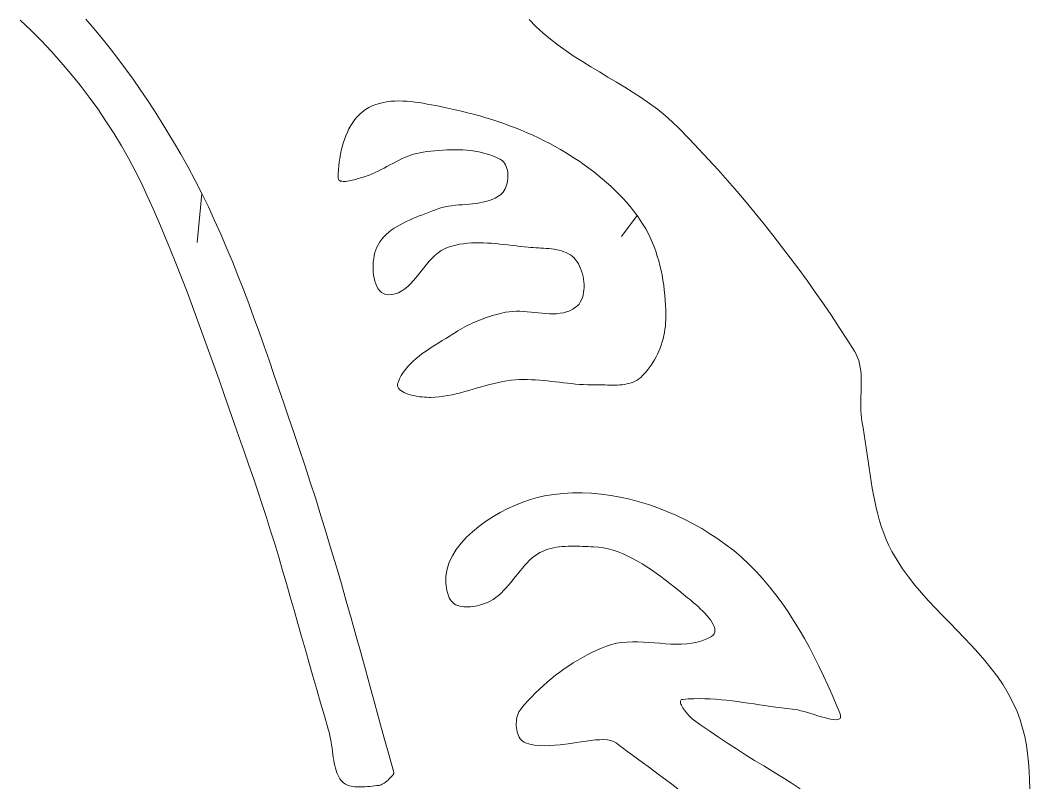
# Model space of a CAD drawing. Header units: inches. Extents: x -12 to 23, y -13.2 to 21.7.
# Drawn here: x 15.6 to 19.012, y 14.308 to 16.901 of the extents above; entities that cross this region are included whole.
import ezdxf

# ---------------------------------------------------------------- set-up
doc = ezdxf.new("R2010")
doc.units = ezdxf.units.IN
doc.header["$MEASUREMENT"] = 0
doc.layers.get('0').update_dxf_attribs({"lineweight": 0})

msp = doc.modelspace()

# ---------------------------------------------------------------- linework, layer by layer
at = {"color": 7, "linetype": 'Continuous', "lineweight": 0}
for p, q in [((15.6003, 16.9014), (15.6363, 16.8674)), ((15.8501, 16.8721), (15.822, 16.9044)), ((15.6363, 16.8674), (15.6714, 16.8323)), ((15.8775, 16.8392), (15.8501, 16.8721)), ((15.6714, 16.8323), (15.7057, 16.796)), ((15.9044, 16.8057), (15.8775, 16.8392)), ((15.7057, 16.796), (15.7391, 16.7588)), ((15.9307, 16.7717), (15.9044, 16.8057)), ((15.7391, 16.7588), (15.7715, 16.7206)), ((15.9564, 16.7373), (15.9307, 16.7717)), ((15.7715, 16.7206), (15.8028, 16.6817)), ((15.9816, 16.7023), (15.9564, 16.7373)), ((15.8028, 16.6817), (15.8331, 16.6419)), ((16.0062, 16.667), (15.9816, 16.7023)), ((16.0303, 16.6313), (16.0062, 16.667)), ((15.8331, 16.6419), (15.8622, 16.6016)), ((16.0539, 16.5952), (16.0303, 16.6313)), ((16.8017, 16.6167), (16.7897, 16.6119)), ((16.814, 16.6205), (16.8017, 16.6167)), ((16.8266, 16.6236), (16.814, 16.6205)), ((16.8395, 16.6259), (16.8266, 16.6236)), ((16.8527, 16.6275), (16.8395, 16.6259)), ((16.866, 16.6283), (16.8527, 16.6275)), ((16.8796, 16.6286), (16.866, 16.6283)), ((16.8932, 16.6284), (16.8796, 16.6286)), ((16.907, 16.6276), (16.8932, 16.6284)), ((16.9208, 16.6264), (16.907, 16.6276)), ((16.9346, 16.6248), (16.9208, 16.6264)), ((16.9485, 16.6229), (16.9346, 16.6248)), ((16.9623, 16.6207), (16.9485, 16.6229)), ((16.9759, 16.6183), (16.9623, 16.6207)), ((16.9895, 16.6158), (16.9759, 16.6183)), ((17.0029, 16.6132), (16.9895, 16.6158)), ((17.0161, 16.6105), (17.0029, 16.6132)), ((15.8622, 16.6016), (15.8901, 16.5607)), ((16.0769, 16.5588), (16.0539, 16.5952)), ((16.7479, 16.5841), (16.7393, 16.5754)), ((16.7571, 16.5921), (16.7479, 16.5841)), ((16.767, 16.5994), (16.7571, 16.5921)), ((16.7782, 16.6061), (16.767, 16.5994)), ((16.7897, 16.6119), (16.7782, 16.6061)), ((17.0291, 16.6078), (17.0161, 16.6105)), ((17.0498, 16.6035), (17.0291, 16.6078)), ((17.0705, 16.5988), (17.0498, 16.6035)), ((17.0911, 16.594), (17.0705, 16.5988)), ((17.1117, 16.5889), (17.0911, 16.594)), ((17.1323, 16.5835), (17.1117, 16.5889)), ((17.1528, 16.5778), (17.1323, 16.5835)), ((15.8901, 16.5607), (15.9168, 16.5193)), ((16.0994, 16.5222), (16.0769, 16.5588)), ((16.7174, 16.5455), (16.7112, 16.5345)), ((16.7241, 16.556), (16.7174, 16.5455)), ((16.7314, 16.566), (16.7241, 16.556)), ((16.7393, 16.5754), (16.7314, 16.566)), ((17.1732, 16.5718), (17.1528, 16.5778)), ((17.1936, 16.5656), (17.1732, 16.5718)), ((17.2138, 16.559), (17.1936, 16.5656)), ((17.2339, 16.5521), (17.2138, 16.559)), ((17.2539, 16.5449), (17.2339, 16.5521)), ((17.2738, 16.5374), (17.2539, 16.5449)), ((15.9168, 16.5193), (15.9421, 16.4775)), ((16.1215, 16.4854), (16.0994, 16.5222)), ((16.7006, 16.5111), (16.6961, 16.4989)), ((16.7057, 16.523), (16.7006, 16.5111)), ((16.7112, 16.5345), (16.7057, 16.523)), ((17.2935, 16.5295), (17.2738, 16.5374)), ((17.3131, 16.5213), (17.2935, 16.5295)), ((17.3325, 16.5127), (17.3131, 16.5213)), ((17.3517, 16.5037), (17.3325, 16.5127)), ((15.9421, 16.4775), (15.9661, 16.4354)), ((16.143, 16.4484), (16.1215, 16.4854)), ((16.692, 16.4865), (16.6884, 16.4738)), ((16.6961, 16.4989), (16.692, 16.4865)), ((17.3707, 16.4944), (17.3517, 16.5037)), ((17.3895, 16.4847), (17.3707, 16.4944)), ((17.408, 16.4746), (17.3895, 16.4847)), ((16.1675, 16.4046), (16.143, 16.4484)), ((16.6826, 16.448), (16.6803, 16.435)), ((16.6853, 16.461), (16.6826, 16.448)), ((16.6884, 16.4738), (16.6853, 16.461)), ((16.909, 16.4415), (16.9192, 16.4453)), ((16.9192, 16.4453), (16.9295, 16.4487)), ((16.9295, 16.4487), (16.94, 16.4516)), ((16.94, 16.4516), (16.9507, 16.4539)), ((16.9507, 16.4539), (16.9615, 16.4557)), ((16.9615, 16.4557), (16.9746, 16.4573)), ((16.9746, 16.4573), (16.9879, 16.4588)), ((16.9879, 16.4588), (17.0013, 16.4601)), ((17.0013, 16.4601), (17.0148, 16.4613)), ((17.0148, 16.4613), (17.0283, 16.4623)), ((17.0283, 16.4623), (17.0419, 16.4631)), ((17.0419, 16.4631), (17.0555, 16.4635)), ((17.0555, 16.4635), (17.0691, 16.4637)), ((17.0691, 16.4637), (17.0827, 16.4635)), ((17.0827, 16.4635), (17.0963, 16.463)), ((17.0963, 16.463), (17.1097, 16.462)), ((17.1097, 16.462), (17.1231, 16.4607)), ((17.1231, 16.4607), (17.1363, 16.4588)), ((17.1363, 16.4588), (17.1494, 16.4565)), ((17.1494, 16.4565), (17.1623, 16.4536)), ((17.1623, 16.4536), (17.1751, 16.4502)), ((17.1751, 16.4502), (17.1876, 16.4462)), ((17.1876, 16.4462), (17.1998, 16.4416)), ((17.4264, 16.4641), (17.408, 16.4746)), ((17.4426, 16.4544), (17.4264, 16.4641)), ((17.4587, 16.4444), (17.4426, 16.4544)), ((17.4748, 16.4342), (17.4587, 16.4444)), ((15.9661, 16.4354), (15.9886, 16.3931)), ((16.6768, 16.4091), (16.6756, 16.3962)), ((16.6783, 16.422), (16.6768, 16.4091)), ((16.6803, 16.435), (16.6783, 16.422)), ((16.8394, 16.4072), (16.8493, 16.4124)), ((16.8493, 16.4124), (16.8591, 16.4177)), ((16.8591, 16.4177), (16.869, 16.4228)), ((16.869, 16.4228), (16.8789, 16.4279)), ((16.8789, 16.4279), (16.8889, 16.4327)), ((16.8889, 16.4327), (16.8989, 16.4372)), ((16.8989, 16.4372), (16.909, 16.4415)), ((17.1998, 16.4416), (17.2118, 16.4363)), ((17.2118, 16.4363), (17.2235, 16.4303)), ((17.2235, 16.4303), (17.2284, 16.4271)), ((17.2284, 16.4271), (17.2328, 16.423)), ((17.2328, 16.423), (17.2365, 16.4183)), ((17.2365, 16.4183), (17.2398, 16.413)), ((17.2398, 16.413), (17.2425, 16.4072)), ((17.4907, 16.4236), (17.4748, 16.4342)), ((17.5064, 16.4127), (17.4907, 16.4236)), ((17.5219, 16.4015), (17.5064, 16.4127)), ((15.9886, 16.3931), (16.0096, 16.3508)), ((16.1912, 16.3603), (16.1675, 16.4046)), ((16.6747, 16.3836), (16.6741, 16.3711)), ((16.6756, 16.3962), (16.6747, 16.3836)), ((16.7586, 16.3711), (16.7691, 16.3745)), ((16.7691, 16.3745), (16.7794, 16.3783)), ((16.7794, 16.3783), (16.7896, 16.3825)), ((16.7896, 16.3825), (16.7997, 16.387)), ((16.7997, 16.387), (16.8097, 16.3918)), ((16.8097, 16.3918), (16.8197, 16.3968)), ((16.8197, 16.3968), (16.8296, 16.4019)), ((16.8296, 16.4019), (16.8394, 16.4072)), ((17.2425, 16.4072), (17.2447, 16.4009)), ((17.2447, 16.4009), (17.2463, 16.3943)), ((17.2463, 16.3943), (17.2475, 16.3874)), ((17.2475, 16.3874), (17.2481, 16.3803)), ((17.2481, 16.3803), (17.2482, 16.373)), ((17.5373, 16.39), (17.5219, 16.4015)), ((17.5524, 16.3781), (17.5373, 16.39)), ((17.5672, 16.366), (17.5524, 16.3781)), ((16.0096, 16.3508), (16.0296, 16.3083)), ((16.214, 16.3156), (16.1912, 16.3603)), ((16.6741, 16.3711), (16.6743, 16.3673)), ((16.6743, 16.3673), (16.6754, 16.3641)), ((16.6754, 16.3641), (16.6773, 16.3615)), ((16.6773, 16.3615), (16.6799, 16.3596)), ((16.6799, 16.3596), (16.683, 16.3581)), ((16.683, 16.3581), (16.6867, 16.3572)), ((16.6867, 16.3572), (16.691, 16.3567)), ((16.691, 16.3567), (16.6956, 16.3567)), ((16.6956, 16.3567), (16.7005, 16.357)), ((16.7005, 16.357), (16.7058, 16.3576)), ((16.7058, 16.3576), (16.7113, 16.3585)), ((16.7113, 16.3585), (16.7169, 16.3596)), ((16.7169, 16.3596), (16.7225, 16.3609)), ((16.7225, 16.3609), (16.7282, 16.3623)), ((16.7282, 16.3623), (16.7338, 16.3638)), ((16.7338, 16.3638), (16.7393, 16.3654)), ((16.7393, 16.3654), (16.7446, 16.3669)), ((16.7446, 16.3669), (16.7496, 16.3684)), ((16.7496, 16.3684), (16.7543, 16.3699)), ((16.7543, 16.3699), (16.7586, 16.3711)), ((17.2438, 16.3445), (17.2416, 16.3379)), ((17.2456, 16.3514), (17.2438, 16.3445)), ((17.247, 16.3585), (17.2456, 16.3514)), ((17.2478, 16.3658), (17.247, 16.3585)), ((17.2482, 16.373), (17.2478, 16.3658)), ((17.5817, 16.3535), (17.5672, 16.366)), ((17.5959, 16.3408), (17.5817, 16.3535)), ((17.6098, 16.3276), (17.5959, 16.3408)), ((16.0296, 16.3083), (16.0493, 16.2646)), ((16.236, 16.2704), (16.214, 16.3156)), ((17.2235, 16.312), (17.2143, 16.3056)), ((17.228, 16.3159), (17.2235, 16.312)), ((17.232, 16.3206), (17.228, 16.3159)), ((17.2357, 16.3259), (17.232, 16.3206)), ((17.2388, 16.3317), (17.2357, 16.3259)), ((17.2416, 16.3379), (17.2388, 16.3317)), ((17.6233, 16.3142), (17.6098, 16.3276)), ((17.6364, 16.3004), (17.6233, 16.3142)), ((17.0476, 16.273), (17.0363, 16.2709)), ((17.0591, 16.2747), (17.0476, 16.273)), ((17.0706, 16.2761), (17.0591, 16.2747)), ((17.0823, 16.2772), (17.0706, 16.2761)), ((17.094, 16.2782), (17.0823, 16.2772)), ((17.1057, 16.2791), (17.094, 16.2782)), ((17.1174, 16.2801), (17.1057, 16.2791)), ((17.129, 16.2812), (17.1174, 16.2801)), ((17.1404, 16.2825), (17.129, 16.2812)), ((17.1518, 16.2841), (17.1404, 16.2825)), ((17.1629, 16.2862), (17.1518, 16.2841)), ((17.1738, 16.2887), (17.1629, 16.2862)), ((17.1844, 16.2918), (17.1738, 16.2887)), ((17.1948, 16.2956), (17.1844, 16.2918)), ((17.2048, 16.3002), (17.1948, 16.2956)), ((17.2143, 16.3056), (17.2048, 16.3002)), ((17.6491, 16.2863), (17.6364, 16.3004)), ((17.6614, 16.2718), (17.6491, 16.2863)), ((16.0493, 16.2646), (16.0688, 16.2199)), ((16.2572, 16.2248), (16.236, 16.2704)), ((16.9489, 16.24), (16.9378, 16.2356)), ((16.9601, 16.2443), (16.9489, 16.24)), ((16.9712, 16.2485), (16.9601, 16.2443)), ((16.9822, 16.2528), (16.9712, 16.2485)), ((16.9931, 16.257), (16.9822, 16.2528)), ((17.0037, 16.2612), (16.9931, 16.257)), ((17.0143, 16.2651), (17.0037, 16.2612)), ((17.0252, 16.2683), (17.0143, 16.2651)), ((17.0363, 16.2709), (17.0252, 16.2683)), ((17.6731, 16.257), (17.6614, 16.2718)), ((17.6844, 16.2419), (17.6731, 16.257)), ((17.6951, 16.2264), (17.6844, 16.2419)), ((16.0688, 16.2199), (16.0882, 16.1741)), ((16.2778, 16.1788), (16.2572, 16.2248)), ((16.8735, 16.2049), (16.8637, 16.1988)), ((16.8836, 16.2107), (16.8735, 16.2049)), ((16.8941, 16.2162), (16.8836, 16.2107)), ((16.9047, 16.2213), (16.8941, 16.2162)), ((16.9156, 16.2263), (16.9047, 16.2213)), ((16.9266, 16.231), (16.9156, 16.2263)), ((16.9378, 16.2356), (16.9266, 16.231)), ((17.7053, 16.2105), (17.6951, 16.2264)), ((17.7137, 16.1963), (17.7053, 16.2105)), ((16.0882, 16.1741), (16.1074, 16.1275)), ((16.2978, 16.1325), (16.2778, 16.1788)), ((16.8291, 16.17), (16.8218, 16.1615)), ((16.837, 16.1779), (16.8291, 16.17)), ((16.8454, 16.1853), (16.837, 16.1779)), ((16.8543, 16.1923), (16.8454, 16.1853)), ((16.8637, 16.1988), (16.8543, 16.1923)), ((17.7216, 16.1818), (17.7137, 16.1963)), ((17.7289, 16.1669), (17.7216, 16.1818)), ((16.8093, 16.1429), (16.8053, 16.1349)), ((16.8152, 16.1525), (16.8093, 16.1429)), ((16.8218, 16.1615), (16.8152, 16.1525)), ((17.046, 16.1345), (17.0589, 16.1384)), ((17.0589, 16.1384), (17.0719, 16.1417)), ((17.0719, 16.1417), (17.085, 16.1444)), ((17.085, 16.1444), (17.0983, 16.1464)), ((17.0983, 16.1464), (17.1117, 16.1479)), ((17.1117, 16.1479), (17.1251, 16.1489)), ((17.1251, 16.1489), (17.1386, 16.1494)), ((17.1386, 16.1494), (17.1523, 16.1495)), ((17.1523, 16.1495), (17.1659, 16.1492)), ((17.1659, 16.1492), (17.1796, 16.1486)), ((17.1796, 16.1486), (17.1933, 16.1477)), ((17.1933, 16.1477), (17.2071, 16.1466)), ((17.2071, 16.1466), (17.2209, 16.1453)), ((17.2209, 16.1453), (17.2346, 16.1438)), ((17.2346, 16.1438), (17.2484, 16.1422)), ((17.2484, 16.1422), (17.2621, 16.1406)), ((17.2621, 16.1406), (17.2758, 16.139)), ((17.2758, 16.139), (17.2894, 16.1374)), ((17.2894, 16.1374), (17.303, 16.1358)), ((17.303, 16.1358), (17.3165, 16.1345)), ((17.7356, 16.1517), (17.7289, 16.1669)), ((17.7419, 16.1363), (17.7356, 16.1517)), ((17.7476, 16.1207), (17.7419, 16.1363)), ((16.1074, 16.1275), (16.1264, 16.0801)), ((16.3172, 16.0858), (16.2978, 16.1325)), ((16.7965, 16.1063), (16.7947, 16.0956)), ((16.799, 16.1164), (16.7965, 16.1063)), ((16.8019, 16.126), (16.799, 16.1164)), ((16.8053, 16.1349), (16.8019, 16.126)), ((16.992, 16.0972), (17.0018, 16.1068)), ((17.0018, 16.1068), (17.0121, 16.1155)), ((17.0121, 16.1155), (17.0228, 16.1231)), ((17.0228, 16.1231), (17.0341, 16.1295)), ((17.0341, 16.1295), (17.046, 16.1345)), ((17.3165, 16.1345), (17.3249, 16.1337)), ((17.3249, 16.1337), (17.3334, 16.1331)), ((17.3334, 16.1331), (17.3422, 16.1326)), ((17.3422, 16.1326), (17.3511, 16.1321)), ((17.3511, 16.1321), (17.36, 16.1317)), ((17.36, 16.1317), (17.369, 16.1311)), ((17.369, 16.1311), (17.378, 16.1305)), ((17.378, 16.1305), (17.3869, 16.1297)), ((17.3869, 16.1297), (17.3958, 16.1288)), ((17.3958, 16.1288), (17.4046, 16.1276)), ((17.4046, 16.1276), (17.4132, 16.1261)), ((17.4132, 16.1261), (17.4216, 16.1243)), ((17.4216, 16.1243), (17.4298, 16.1221)), ((17.4298, 16.1221), (17.4377, 16.1194)), ((17.4377, 16.1194), (17.4453, 16.1163)), ((17.4453, 16.1163), (17.4525, 16.1127)), ((17.4525, 16.1127), (17.4593, 16.1086)), ((17.4593, 16.1086), (17.4657, 16.1038)), ((17.4657, 16.1038), (17.4717, 16.0983)), ((17.7528, 16.1048), (17.7476, 16.1207)), ((17.7576, 16.0887), (17.7528, 16.1048)), ((16.1264, 16.0801), (16.1452, 16.032)), ((16.336, 16.0389), (16.3172, 16.0858)), ((16.7927, 16.0735), (16.7926, 16.0623)), ((16.7934, 16.0847), (16.7927, 16.0735)), ((16.7947, 16.0956), (16.7934, 16.0847)), ((16.9641, 16.0651), (16.9732, 16.0762)), ((16.9732, 16.0762), (16.9824, 16.087)), ((16.9824, 16.087), (16.992, 16.0972)), ((17.4717, 16.0983), (17.4771, 16.0922)), ((17.4771, 16.0922), (17.4819, 16.0856)), ((17.4819, 16.0856), (17.4863, 16.0784)), ((17.4863, 16.0784), (17.4904, 16.0706)), ((17.4904, 16.0706), (17.494, 16.0624)), ((17.7619, 16.0725), (17.7576, 16.0887)), ((17.7657, 16.0561), (17.7619, 16.0725)), ((16.3544, 15.9916), (16.336, 16.0389)), ((16.7926, 16.0623), (16.793, 16.0512)), ((16.793, 16.0512), (16.7942, 16.0403)), ((16.7942, 16.0403), (16.7959, 16.0298)), ((16.9373, 16.0316), (16.9463, 16.0426)), ((16.9463, 16.0426), (16.9552, 16.0538)), ((16.9552, 16.0538), (16.9641, 16.0651)), ((17.494, 16.0624), (17.4971, 16.0539)), ((17.4971, 16.0539), (17.4998, 16.0451)), ((17.4998, 16.0451), (17.5021, 16.036)), ((17.5021, 16.036), (17.5038, 16.0268)), ((17.7691, 16.0396), (17.7657, 16.0561)), ((17.7721, 16.0229), (17.7691, 16.0396)), ((16.1452, 16.032), (16.1639, 15.9834)), ((16.7959, 16.0298), (16.7983, 16.0198)), ((16.7983, 16.0198), (16.8014, 16.0104)), ((16.8014, 16.0104), (16.8052, 16.0018)), ((16.8052, 16.0018), (16.8097, 15.9941)), ((16.8997, 15.9937), (16.9095, 16.0019)), ((16.9095, 16.0019), (16.919, 16.0111)), ((16.919, 16.0111), (16.9282, 16.0211)), ((16.9282, 16.0211), (16.9373, 16.0316)), ((17.5038, 16.0268), (17.505, 16.0175)), ((17.505, 16.0175), (17.5056, 16.0082)), ((17.5056, 16.0082), (17.5057, 15.999)), ((17.7746, 16.0063), (17.7721, 16.0229)), ((17.7767, 15.9895), (17.7746, 16.0063)), ((16.1639, 15.9834), (16.1824, 15.9343)), ((16.3724, 15.9442), (16.3544, 15.9916)), ((16.8097, 15.9941), (16.8149, 15.9874)), ((16.8149, 15.9874), (16.8208, 15.9819)), ((16.8208, 15.9819), (16.8275, 15.9777)), ((16.8275, 15.9777), (16.8349, 15.975)), ((16.8349, 15.975), (16.8431, 15.9738)), ((16.8431, 15.9738), (16.8557, 15.9744)), ((16.8557, 15.9744), (16.8675, 15.9768)), ((16.8675, 15.9768), (16.8788, 15.981)), ((16.8788, 15.981), (16.8895, 15.9867)), ((16.8895, 15.9867), (16.8997, 15.9937)), ((17.5023, 15.9725), (17.4998, 15.9643)), ((17.504, 15.9811), (17.5023, 15.9725)), ((17.5052, 15.9899), (17.504, 15.9811)), ((17.5057, 15.999), (17.5052, 15.9899)), ((17.7784, 15.9728), (17.7767, 15.9895)), ((17.7797, 15.956), (17.7784, 15.9728)), ((16.1824, 15.9343), (16.2007, 15.8849)), ((16.39, 15.8965), (16.3724, 15.9442)), ((17.4771, 15.9316), (17.4674, 15.9251)), ((17.4831, 15.9368), (17.4771, 15.9316)), ((17.4884, 15.9427), (17.4831, 15.9368)), ((17.4929, 15.9494), (17.4884, 15.9427)), ((17.4967, 15.9566), (17.4929, 15.9494)), ((17.4998, 15.9643), (17.4967, 15.9566)), ((17.7807, 15.9392), (17.7797, 15.956)), ((17.7813, 15.9225), (17.7807, 15.9392)), ((17.1786, 15.898), (17.1699, 15.8951)), ((17.1873, 15.9009), (17.1786, 15.898)), ((17.1961, 15.9035), (17.1873, 15.9009)), ((17.2049, 15.9061), (17.1961, 15.9035)), ((17.2137, 15.9084), (17.2049, 15.9061)), ((17.2226, 15.9107), (17.2137, 15.9084)), ((17.2315, 15.9127), (17.2226, 15.9107)), ((17.2404, 15.9147), (17.2315, 15.9127)), ((17.2522, 15.9166), (17.2404, 15.9147)), ((17.2641, 15.9178), (17.2522, 15.9166)), ((17.2763, 15.9182), (17.2641, 15.9178)), ((17.2887, 15.9181), (17.2763, 15.9182)), ((17.3012, 15.9174), (17.2887, 15.9181)), ((17.3137, 15.9165), (17.3012, 15.9174)), ((17.3263, 15.9153), (17.3137, 15.9165)), ((17.339, 15.9139), (17.3263, 15.9153)), ((17.3515, 15.9126), (17.339, 15.9139)), ((17.3641, 15.9114), (17.3515, 15.9126)), ((17.3765, 15.9104), (17.3641, 15.9114)), ((17.3888, 15.9098), (17.3765, 15.9104)), ((17.4008, 15.9096), (17.3888, 15.9098)), ((17.4127, 15.91), (17.4008, 15.9096)), ((17.4243, 15.9112), (17.4127, 15.91)), ((17.4356, 15.9131), (17.4243, 15.9112)), ((17.4466, 15.916), (17.4356, 15.9131)), ((17.4572, 15.92), (17.4466, 15.916)), ((17.4674, 15.9251), (17.4572, 15.92)), ((17.7815, 15.9059), (17.7813, 15.9225)), ((17.7814, 15.8893), (17.7815, 15.9059)), ((16.2007, 15.8849), (16.2188, 15.8353)), ((16.4072, 15.8487), (16.39, 15.8965)), ((17.1028, 15.8656), (17.0947, 15.8612)), ((17.1109, 15.8698), (17.1028, 15.8656)), ((17.1191, 15.8739), (17.1109, 15.8698)), ((17.1274, 15.8778), (17.1191, 15.8739)), ((17.1357, 15.8816), (17.1274, 15.8778)), ((17.1442, 15.8852), (17.1357, 15.8816)), ((17.1527, 15.8886), (17.1442, 15.8852)), ((17.1612, 15.8919), (17.1527, 15.8886)), ((17.1699, 15.8951), (17.1612, 15.8919)), ((17.7789, 15.8573), (17.7802, 15.868)), ((17.7802, 15.868), (17.781, 15.8787)), ((17.781, 15.8787), (17.7814, 15.8893)), ((16.2188, 15.8353), (16.2368, 15.7857)), ((16.4242, 15.8007), (16.4072, 15.8487)), ((17.0493, 15.8331), (17.0379, 15.8261)), ((17.0604, 15.84), (17.0493, 15.8331)), ((17.0714, 15.847), (17.0604, 15.84)), ((17.079, 15.8519), (17.0714, 15.847)), ((17.0868, 15.8567), (17.079, 15.8519)), ((17.0947, 15.8612), (17.0868, 15.8567)), ((17.7724, 15.8252), (17.775, 15.8359)), ((17.775, 15.8359), (17.7771, 15.8466)), ((17.7771, 15.8466), (17.7789, 15.8573)), ((16.441, 15.7527), (16.4242, 15.8007)), ((16.992, 15.7978), (16.9807, 15.7904)), ((17.0034, 15.805), (16.992, 15.7978)), ((17.0149, 15.8121), (17.0034, 15.805)), ((17.0265, 15.8192), (17.0149, 15.8121)), ((17.0379, 15.8261), (17.0265, 15.8192)), ((17.7623, 15.7938), (17.7661, 15.8042)), ((17.7661, 15.8042), (17.7694, 15.8147)), ((17.7694, 15.8147), (17.7724, 15.8252)), ((16.2368, 15.7857), (16.2545, 15.736)), ((16.9482, 15.767), (16.938, 15.7586)), ((16.9587, 15.775), (16.9482, 15.767)), ((16.9696, 15.7828), (16.9587, 15.775)), ((16.9807, 15.7904), (16.9696, 15.7828)), ((17.7434, 15.7541), (17.7487, 15.7638)), ((17.7487, 15.7638), (17.7536, 15.7736)), ((17.7536, 15.7736), (17.7581, 15.7836)), ((17.7581, 15.7836), (17.7623, 15.7938)), ((16.2545, 15.736), (16.2721, 15.6865)), ((16.4577, 15.7045), (16.441, 15.7527)), ((16.9102, 15.7316), (16.9021, 15.7219)), ((16.9189, 15.741), (16.9102, 15.7316)), ((16.9282, 15.75), (16.9189, 15.741)), ((16.938, 15.7586), (16.9282, 15.75)), ((17.7188, 15.7183), (17.7254, 15.7268)), ((17.7254, 15.7268), (17.7318, 15.7356)), ((17.7318, 15.7356), (17.7378, 15.7447)), ((17.7378, 15.7447), (17.7434, 15.7541)), ((16.4742, 15.6563), (16.4577, 15.7045)), ((16.8879, 15.7009), (16.882, 15.6897)), ((16.8946, 15.7116), (16.8879, 15.7009)), ((16.9021, 15.7219), (16.8946, 15.7116)), ((17.691, 15.69), (17.6969, 15.6949)), ((17.6969, 15.6949), (17.7045, 15.7023)), ((17.6969, 15.6949), (17.6969, 15.6949)), ((17.7045, 15.7023), (17.7118, 15.7101)), ((17.7118, 15.7101), (17.7188, 15.7183)), ((16.2721, 15.6865), (16.2894, 15.6372)), ((16.8755, 15.6725), (16.8754, 15.6674)), ((16.8754, 15.6674), (16.8766, 15.6626)), ((16.8769, 15.678), (16.8755, 15.6725)), ((16.8766, 15.6626), (16.8789, 15.6582)), ((16.882, 15.6897), (16.8769, 15.678)), ((16.8789, 15.6582), (16.8823, 15.6541)), ((17.1306, 15.6549), (17.1449, 15.659)), ((17.1449, 15.659), (17.1591, 15.663)), ((17.1591, 15.663), (17.1733, 15.667)), ((17.1733, 15.667), (17.1876, 15.6708)), ((17.1876, 15.6708), (17.2019, 15.6744)), ((17.2019, 15.6744), (17.2163, 15.6776)), ((17.2163, 15.6776), (17.2307, 15.6806)), ((17.2307, 15.6806), (17.2451, 15.683)), ((17.2451, 15.683), (17.2596, 15.685)), ((17.2596, 15.685), (17.2742, 15.6864)), ((17.2742, 15.6864), (17.2877, 15.6872)), ((17.2877, 15.6872), (17.3013, 15.6876)), ((17.3013, 15.6876), (17.3148, 15.6875)), ((17.3148, 15.6875), (17.3283, 15.6871)), ((17.3283, 15.6871), (17.3418, 15.6864)), ((17.3418, 15.6864), (17.3553, 15.6855)), ((17.3553, 15.6855), (17.3688, 15.6843)), ((17.3688, 15.6843), (17.3823, 15.6829)), ((17.3823, 15.6829), (17.3959, 15.6814)), ((17.3959, 15.6814), (17.4094, 15.6799)), ((17.4094, 15.6799), (17.4229, 15.6783)), ((17.4229, 15.6783), (17.4364, 15.6767)), ((17.4364, 15.6767), (17.45, 15.6751)), ((17.45, 15.6751), (17.4635, 15.6737)), ((17.4635, 15.6737), (17.477, 15.6724)), ((17.477, 15.6724), (17.4906, 15.6713)), ((17.4906, 15.6713), (17.5041, 15.6704)), ((17.5041, 15.6704), (17.5176, 15.6698)), ((17.5176, 15.6698), (17.5312, 15.6695)), ((17.5312, 15.6695), (17.5447, 15.6695)), ((17.5447, 15.6695), (17.5525, 15.6696)), ((17.5525, 15.6696), (17.5605, 15.6695)), ((17.5605, 15.6695), (17.5685, 15.6694)), ((17.5685, 15.6694), (17.5767, 15.6692)), ((17.5767, 15.6692), (17.5849, 15.669)), ((17.5849, 15.669), (17.5931, 15.6689)), ((17.5931, 15.6689), (17.6014, 15.6688)), ((17.6014, 15.6688), (17.6096, 15.6688)), ((17.6096, 15.6688), (17.6178, 15.669)), ((17.6178, 15.669), (17.6259, 15.6695)), ((17.6259, 15.6695), (17.634, 15.6702)), ((17.634, 15.6702), (17.6418, 15.6711)), ((17.6418, 15.6711), (17.6496, 15.6725)), ((17.6496, 15.6725), (17.6571, 15.6742)), ((17.6571, 15.6742), (17.6644, 15.6763)), ((17.6644, 15.6763), (17.6715, 15.6789)), ((17.6715, 15.6789), (17.6783, 15.682)), ((17.6783, 15.682), (17.6848, 15.6857)), ((17.6848, 15.6857), (17.691, 15.69)), ((16.2894, 15.6372), (16.3066, 15.5883)), ((16.4907, 15.6081), (16.4742, 15.6563)), ((16.8823, 15.6541), (16.8867, 15.6503)), ((16.8867, 15.6503), (16.8918, 15.6468)), ((16.8918, 15.6468), (16.8977, 15.6436)), ((16.8977, 15.6436), (16.9043, 15.6408)), ((16.9043, 15.6408), (16.9113, 15.6382)), ((16.9113, 15.6382), (16.9188, 15.6359)), ((16.9188, 15.6359), (16.9265, 15.6339)), ((16.9265, 15.6339), (16.9345, 15.6322)), ((16.9345, 15.6322), (16.9426, 15.6307)), ((16.9426, 15.6307), (16.9506, 15.6295)), ((16.9506, 15.6295), (16.9585, 15.6286)), ((16.9585, 15.6286), (16.9662, 15.6279)), ((16.9662, 15.6279), (16.9736, 15.6275)), ((16.9736, 15.6275), (16.9805, 15.6273)), ((16.9805, 15.6273), (16.9868, 15.6273)), ((16.9868, 15.6273), (17.0014, 15.6279)), ((17.0014, 15.6279), (17.016, 15.6292)), ((17.016, 15.6292), (17.0305, 15.6311)), ((17.0305, 15.6311), (17.0449, 15.6335)), ((17.0449, 15.6335), (17.0593, 15.6364)), ((17.0593, 15.6364), (17.0736, 15.6396)), ((17.0736, 15.6396), (17.0879, 15.6431)), ((17.0879, 15.6431), (17.1021, 15.6469)), ((17.1021, 15.6469), (17.1164, 15.6508)), ((17.1164, 15.6508), (17.1306, 15.6549)), ((16.5072, 15.5599), (16.4907, 15.6081)), ((16.3066, 15.5883), (16.3236, 15.5398)), ((16.5237, 15.5118), (16.5072, 15.5599)), ((16.3236, 15.5398), (16.3403, 15.492)), ((16.3403, 15.492), (16.3569, 15.4449)), ((16.5431, 15.455), (16.5237, 15.5118)), ((16.562, 15.3982), (16.5431, 15.455)), ((16.3569, 15.4449), (16.3732, 15.3985)), ((16.3732, 15.3985), (16.3886, 15.3544)), ((16.5806, 15.3412), (16.562, 15.3982)), ((16.3886, 15.3544), (16.4036, 15.3102)), ((16.5988, 15.2841), (16.5806, 15.3412)), ((16.4036, 15.3102), (16.4182, 15.2658)), ((16.6166, 15.2269), (16.5988, 15.2841)), ((17.3241, 15.2819), (17.3486, 15.289)), ((17.3486, 15.289), (17.3722, 15.2943)), ((17.3722, 15.2943), (17.4034, 15.2994)), ((17.4034, 15.2994), (17.435, 15.3028)), ((17.435, 15.3028), (17.4669, 15.3045)), ((17.4669, 15.3045), (17.499, 15.3047)), ((17.499, 15.3047), (17.5311, 15.3032)), ((17.5311, 15.3032), (17.5634, 15.3003)), ((17.5634, 15.3003), (17.5957, 15.2959)), ((17.5957, 15.2959), (17.6279, 15.2902)), ((17.6279, 15.2902), (17.6599, 15.283)), ((17.6599, 15.283), (17.6917, 15.2746)), ((16.4182, 15.2658), (16.4325, 15.2214)), ((17.2222, 15.2383), (17.2477, 15.2514)), ((17.2477, 15.2514), (17.2733, 15.2631)), ((17.2733, 15.2631), (17.2989, 15.2733)), ((17.2989, 15.2733), (17.3241, 15.2819)), ((17.6917, 15.2746), (17.7233, 15.265)), ((17.7233, 15.265), (17.7545, 15.2541)), ((17.7545, 15.2541), (17.7854, 15.2421)), ((16.4325, 15.2214), (16.4465, 15.1769)), ((16.6342, 15.1695), (16.6166, 15.2269)), ((17.1729, 15.2083), (17.1972, 15.2239)), ((17.1972, 15.2239), (17.2222, 15.2383)), ((17.7854, 15.2421), (17.8157, 15.2291)), ((17.8157, 15.2291), (17.8455, 15.2149)), ((17.8455, 15.2149), (17.8747, 15.1998)), ((17.128, 15.1735), (17.1498, 15.1914)), ((17.1498, 15.1914), (17.1729, 15.2083)), ((17.8747, 15.1998), (17.9032, 15.1838)), ((17.9032, 15.1838), (17.9309, 15.1669)), ((16.4465, 15.1769), (16.4602, 15.1323)), ((16.6515, 15.1121), (16.6342, 15.1695)), ((17.0898, 15.1347), (17.1079, 15.1546)), ((17.1079, 15.1546), (17.128, 15.1735)), ((17.9309, 15.1669), (17.9579, 15.1492)), ((17.9579, 15.1492), (17.9839, 15.1307)), ((16.4602, 15.1323), (16.4737, 15.0877)), ((17.0605, 15.0924), (17.0738, 15.1139)), ((17.0738, 15.1139), (17.0898, 15.1347)), ((17.3834, 15.1141), (17.3742, 15.1109)), ((17.3927, 15.1168), (17.3834, 15.1141)), ((17.4023, 15.119), (17.3927, 15.1168)), ((17.4119, 15.1208), (17.4023, 15.119)), ((17.4217, 15.1223), (17.4119, 15.1208)), ((17.4315, 15.1233), (17.4217, 15.1223)), ((17.4414, 15.1241), (17.4315, 15.1233)), ((17.4513, 15.1246), (17.4414, 15.1241)), ((17.4612, 15.1248), (17.4513, 15.1246)), ((17.4711, 15.1248), (17.4612, 15.1248)), ((17.4809, 15.1247), (17.4711, 15.1248)), ((17.4907, 15.1245), (17.4809, 15.1247)), ((17.5003, 15.1241), (17.4907, 15.1245)), ((17.5098, 15.1237), (17.5003, 15.1241)), ((17.5191, 15.1233), (17.5098, 15.1237)), ((17.5283, 15.1229), (17.5191, 15.1233)), ((17.5372, 15.1225), (17.5283, 15.1229)), ((17.554, 15.1213), (17.5372, 15.1225)), ((17.5708, 15.1188), (17.554, 15.1213)), ((17.5875, 15.1153), (17.5708, 15.1188)), ((17.6041, 15.1107), (17.5875, 15.1153)), ((17.9839, 15.1307), (18.0111, 15.1097)), ((16.4737, 15.0877), (16.487, 15.043)), ((16.6686, 15.0546), (16.6515, 15.1121)), ((17.05, 15.0701), (17.0605, 15.0924)), ((17.3302, 15.0848), (17.3216, 15.0771)), ((17.3389, 15.0918), (17.3302, 15.0848)), ((17.348, 15.098), (17.3389, 15.0918)), ((17.3565, 15.1029), (17.348, 15.098)), ((17.3652, 15.1072), (17.3565, 15.1029)), ((17.3742, 15.1109), (17.3652, 15.1072)), ((17.6207, 15.1051), (17.6041, 15.1107)), ((17.6371, 15.0986), (17.6207, 15.1051)), ((17.6534, 15.0913), (17.6371, 15.0986)), ((17.6696, 15.0832), (17.6534, 15.0913)), ((17.6858, 15.0743), (17.6696, 15.0832)), ((18.0111, 15.1097), (18.0372, 15.0874)), ((18.0372, 15.0874), (18.0624, 15.064)), ((16.6854, 14.997), (16.6686, 15.0546)), ((17.0386, 15.0237), (17.0426, 15.0472)), ((17.0426, 15.0472), (17.05, 15.0701)), ((17.297, 15.0508), (17.2891, 15.0413)), ((17.3051, 15.06), (17.297, 15.0508)), ((17.3133, 15.0688), (17.3051, 15.06)), ((17.3216, 15.0771), (17.3133, 15.0688)), ((17.7018, 15.0649), (17.6858, 15.0743)), ((17.7177, 15.0549), (17.7018, 15.0649)), ((17.7335, 15.0443), (17.7177, 15.0549)), ((17.7491, 15.0334), (17.7335, 15.0443)), ((18.0624, 15.064), (18.0866, 15.0395)), ((16.487, 15.043), (16.5001, 14.9983)), ((17.0383, 14.9998), (17.0386, 15.0237)), ((17.2655, 15.0119), (17.2576, 15.0022)), ((17.2734, 15.0218), (17.2655, 15.0119)), ((17.2812, 15.0316), (17.2734, 15.0218)), ((17.2891, 15.0413), (17.2812, 15.0316)), ((17.7647, 15.0221), (17.7491, 15.0334)), ((17.7801, 15.0105), (17.7647, 15.0221)), ((17.7954, 14.9987), (17.7801, 15.0105)), ((18.0866, 15.0395), (18.1099, 15.014)), ((18.1099, 15.014), (18.1323, 14.9875)), ((16.5001, 14.9983), (16.513, 14.9535)), ((16.702, 14.9393), (16.6854, 14.997)), ((17.0421, 14.9754), (17.0383, 14.9998)), ((17.2416, 14.9833), (17.2333, 14.9744)), ((17.2497, 14.9926), (17.2416, 14.9833)), ((17.2576, 15.0022), (17.2497, 14.9926)), ((17.8105, 14.9868), (17.7954, 14.9987)), ((17.8255, 14.9747), (17.8105, 14.9868)), ((18.1323, 14.9875), (18.1539, 14.9602)), ((16.513, 14.9535), (16.5258, 14.9088)), ((17.0502, 14.9507), (17.0421, 14.9754)), ((17.0534, 14.9443), (17.0502, 14.9507)), ((17.0573, 14.9387), (17.0534, 14.9443)), ((17.1983, 14.9445), (17.1888, 14.939)), ((17.2074, 14.9509), (17.1983, 14.9445)), ((17.2163, 14.9581), (17.2074, 14.9509)), ((17.2249, 14.966), (17.2163, 14.9581)), ((17.2333, 14.9744), (17.2249, 14.966)), ((17.8404, 14.9627), (17.8255, 14.9747)), ((17.8551, 14.9507), (17.8404, 14.9627)), ((17.8614, 14.9456), (17.8551, 14.9507)), ((17.8682, 14.94), (17.8614, 14.9456)), ((18.1539, 14.9602), (18.1746, 14.9321)), ((16.5258, 14.9088), (16.5386, 14.864)), ((16.7185, 14.8815), (16.702, 14.9393)), ((17.0619, 14.9339), (17.0573, 14.9387)), ((17.067, 14.9298), (17.0619, 14.9339)), ((17.0727, 14.9265), (17.067, 14.9298)), ((17.0788, 14.9238), (17.0727, 14.9265)), ((17.0853, 14.9218), (17.0788, 14.9238)), ((17.0922, 14.9204), (17.0853, 14.9218)), ((17.0993, 14.9195), (17.0922, 14.9204)), ((17.1067, 14.9192), (17.0993, 14.9195)), ((17.1142, 14.9193), (17.1067, 14.9192)), ((17.1218, 14.9198), (17.1142, 14.9193)), ((17.1294, 14.9208), (17.1218, 14.9198)), ((17.137, 14.922), (17.1294, 14.9208)), ((17.1446, 14.9236), (17.137, 14.922)), ((17.152, 14.9254), (17.1446, 14.9236)), ((17.1592, 14.9274), (17.152, 14.9254)), ((17.1661, 14.9296), (17.1592, 14.9274)), ((17.1727, 14.932), (17.1661, 14.9296)), ((17.179, 14.9344), (17.1727, 14.932)), ((17.1888, 14.939), (17.179, 14.9344)), ((17.8754, 14.9338), (17.8682, 14.94)), ((17.8829, 14.9273), (17.8754, 14.9338)), ((17.8905, 14.9204), (17.8829, 14.9273)), ((17.8982, 14.9132), (17.8905, 14.9204)), ((17.9058, 14.9058), (17.8982, 14.9132)), ((18.1746, 14.9321), (18.1946, 14.9032)), ((16.7348, 14.8237), (16.7185, 14.8815)), ((17.9131, 14.8983), (17.9058, 14.9058)), ((17.9201, 14.8907), (17.9131, 14.8983)), ((17.9266, 14.883), (17.9201, 14.8907)), ((17.9324, 14.8754), (17.9266, 14.883)), ((17.9375, 14.868), (17.9324, 14.8754)), ((18.1946, 14.9032), (18.2137, 14.8737)), ((18.2137, 14.8737), (18.2322, 14.8436)), ((16.5386, 14.864), (16.5513, 14.8192)), ((17.9418, 14.8606), (17.9375, 14.868)), ((17.945, 14.8536), (17.9418, 14.8606)), ((17.947, 14.8468), (17.945, 14.8536)), ((17.9478, 14.8404), (17.947, 14.8468)), ((17.9472, 14.8345), (17.9478, 14.8404)), ((18.2322, 14.8436), (18.2499, 14.813)), ((16.5513, 14.8192), (16.5639, 14.7745)), ((16.7509, 14.7658), (16.7348, 14.8237)), ((17.8873, 14.8005), (17.9039, 14.8053)), ((17.9039, 14.8053), (17.92, 14.8117)), ((17.92, 14.8117), (17.9356, 14.8199)), ((17.9356, 14.8199), (17.9412, 14.8241)), ((17.9412, 14.8241), (17.9451, 14.829)), ((17.9451, 14.829), (17.9472, 14.8345)), ((18.2499, 14.813), (18.267, 14.7819)), ((16.5639, 14.7745), (16.5766, 14.7297)), ((17.532, 14.7657), (17.5483, 14.7734)), ((17.5483, 14.7734), (17.5648, 14.7805)), ((17.5648, 14.7805), (17.5814, 14.7872)), ((17.5814, 14.7872), (17.5983, 14.7927)), ((17.5983, 14.7927), (17.6156, 14.7967)), ((17.6156, 14.7967), (17.6332, 14.7994)), ((17.6332, 14.7994), (17.6511, 14.8009)), ((17.6511, 14.8009), (17.6693, 14.8015)), ((17.6693, 14.8015), (17.6876, 14.8013)), ((17.6876, 14.8013), (17.7061, 14.8006)), ((17.7061, 14.8006), (17.7246, 14.7994)), ((17.7246, 14.7994), (17.7433, 14.7979)), ((17.7433, 14.7979), (17.7619, 14.7965)), ((17.7619, 14.7965), (17.7804, 14.7952)), ((17.7804, 14.7952), (17.7988, 14.7942)), ((17.7988, 14.7942), (17.817, 14.7937)), ((17.817, 14.7937), (17.8351, 14.7939)), ((17.8351, 14.7939), (17.8528, 14.795)), ((17.8528, 14.795), (17.8702, 14.7971)), ((17.8702, 14.7971), (17.8873, 14.8005)), ((18.267, 14.7819), (18.2835, 14.7505)), ((16.767, 14.7079), (16.7509, 14.7658)), ((17.4687, 14.7304), (17.4842, 14.7399)), ((17.4842, 14.7399), (17.5, 14.749)), ((17.5, 14.749), (17.5159, 14.7576)), ((17.5159, 14.7576), (17.532, 14.7657)), ((18.2835, 14.7505), (18.2993, 14.7188)), ((16.5766, 14.7297), (16.5893, 14.6851)), ((16.7829, 14.65), (16.767, 14.7079)), ((17.4237, 14.6995), (17.4384, 14.7102)), ((17.4384, 14.7102), (17.4535, 14.7205)), ((17.4535, 14.7205), (17.4687, 14.7304)), ((18.2993, 14.7188), (18.3145, 14.6868)), ((16.5893, 14.6851), (16.6021, 14.6405)), ((17.3809, 14.6652), (17.3949, 14.677)), ((17.3949, 14.677), (17.4091, 14.6884)), ((17.4091, 14.6884), (17.4237, 14.6995)), ((18.3145, 14.6868), (18.3292, 14.6547)), ((16.6021, 14.6405), (16.6149, 14.5959)), ((16.7989, 14.592), (16.7829, 14.65)), ((17.3407, 14.628), (17.3538, 14.6407)), ((17.3538, 14.6407), (17.3672, 14.6531)), ((17.3672, 14.6531), (17.3809, 14.6652)), ((18.3292, 14.6547), (18.3434, 14.6225)), ((17.3034, 14.5882), (17.3155, 14.6017)), ((17.3155, 14.6017), (17.3279, 14.615)), ((17.3279, 14.615), (17.3407, 14.628)), ((17.8314, 14.6009), (17.8313, 14.5981)), ((17.8321, 14.6033), (17.8314, 14.6009)), ((17.8336, 14.6052), (17.8321, 14.6033)), ((17.8359, 14.6066), (17.8336, 14.6052)), ((17.839, 14.6072), (17.8359, 14.6066)), ((17.8575, 14.6087), (17.839, 14.6072)), ((17.8761, 14.6095), (17.8575, 14.6087)), ((17.8946, 14.6098), (17.8761, 14.6095)), ((17.9131, 14.6095), (17.8946, 14.6098)), ((17.9316, 14.6088), (17.9131, 14.6095)), ((17.9501, 14.6076), (17.9316, 14.6088)), ((17.9686, 14.606), (17.9501, 14.6076)), ((17.9871, 14.6042), (17.9686, 14.606)), ((18.0057, 14.602), (17.9871, 14.6042)), ((18.0242, 14.5996), (18.0057, 14.602)), ((18.3434, 14.6225), (18.3571, 14.5903)), ((16.6149, 14.5959), (16.628, 14.5514)), ((16.8148, 14.534), (16.7989, 14.592)), ((17.2852, 14.5645), (17.2882, 14.5698)), ((17.2882, 14.5698), (17.2917, 14.5745)), ((17.2917, 14.5745), (17.3034, 14.5882)), ((17.8313, 14.5981), (17.8318, 14.5948)), ((17.8318, 14.5948), (17.8329, 14.5913)), ((17.8329, 14.5913), (17.8345, 14.5874)), ((17.8345, 14.5874), (17.8365, 14.5833)), ((17.8365, 14.5833), (17.839, 14.5791)), ((17.839, 14.5791), (17.8417, 14.5748)), ((17.8417, 14.5748), (17.8447, 14.5705)), ((17.8447, 14.5705), (17.8479, 14.5661)), ((18.0427, 14.5971), (18.0242, 14.5996)), ((18.0612, 14.5944), (18.0427, 14.5971)), ((18.0797, 14.5916), (18.0612, 14.5944)), ((18.0983, 14.5889), (18.0797, 14.5916)), ((18.1168, 14.5861), (18.0983, 14.5889)), ((18.1353, 14.5834), (18.1168, 14.5861)), ((18.1538, 14.5809), (18.1353, 14.5834)), ((18.1723, 14.5785), (18.1538, 14.5809)), ((18.1908, 14.5764), (18.1723, 14.5785)), ((18.2093, 14.5745), (18.1908, 14.5764)), ((18.2179, 14.5734), (18.2093, 14.5745)), ((18.2275, 14.5715), (18.2179, 14.5734)), ((18.2378, 14.569), (18.2275, 14.5715)), ((18.2487, 14.5661), (18.2378, 14.569)), ((18.3571, 14.5903), (18.3703, 14.5582)), ((16.628, 14.5514), (16.6412, 14.5066)), ((16.8306, 14.476), (16.8148, 14.534)), ((17.2764, 14.5252), (17.2767, 14.5323)), ((17.2767, 14.5323), (17.2775, 14.5392)), ((17.2775, 14.5392), (17.2788, 14.546)), ((17.2788, 14.546), (17.2805, 14.5526)), ((17.2805, 14.5526), (17.2826, 14.5587)), ((17.2826, 14.5587), (17.2852, 14.5645)), ((17.8479, 14.5661), (17.8513, 14.5619)), ((17.8513, 14.5619), (17.8547, 14.5578)), ((17.8547, 14.5578), (17.8582, 14.554)), ((17.8582, 14.554), (17.8617, 14.5504)), ((17.8617, 14.5504), (17.865, 14.5471)), ((17.865, 14.5471), (17.8682, 14.5442)), ((17.8682, 14.5442), (17.8712, 14.5418)), ((17.8712, 14.5418), (17.9003, 14.5203)), ((18.26, 14.5627), (18.2487, 14.5661)), ((18.2717, 14.5592), (18.26, 14.5627)), ((18.2834, 14.5556), (18.2717, 14.5592)), ((18.2951, 14.552), (18.2834, 14.5556)), ((18.3066, 14.5486), (18.2951, 14.552)), ((18.3177, 14.5455), (18.3066, 14.5486)), ((18.3282, 14.5428), (18.3177, 14.5455)), ((18.338, 14.5406), (18.3282, 14.5428)), ((18.3469, 14.5391), (18.338, 14.5406)), ((18.3548, 14.5384), (18.3469, 14.5391)), ((18.3614, 14.5386), (18.3548, 14.5384)), ((18.3666, 14.5399), (18.3614, 14.5386)), ((18.3703, 14.5424), (18.3666, 14.5399)), ((18.3703, 14.5582), (18.3723, 14.5514)), ((18.3723, 14.5462), (18.3703, 14.5424)), ((18.3723, 14.5514), (18.3723, 14.5462)), ((16.6412, 14.5066), (16.6441, 14.496)), ((17.2765, 14.5181), (17.2764, 14.5252)), ((17.2771, 14.511), (17.2765, 14.5181)), ((17.2781, 14.5041), (17.2771, 14.511)), ((17.2795, 14.4974), (17.2781, 14.5041)), ((17.9003, 14.5203), (17.9299, 14.4995)), ((17.9299, 14.4995), (17.9597, 14.4791)), ((16.6441, 14.496), (16.6467, 14.485)), ((16.6467, 14.485), (16.6489, 14.4741)), ((16.6489, 14.4741), (16.6507, 14.4632)), ((16.8465, 14.418), (16.8306, 14.476)), ((17.2815, 14.4909), (17.2795, 14.4974)), ((17.2838, 14.4848), (17.2815, 14.4909)), ((17.2867, 14.4792), (17.2838, 14.4848)), ((17.29, 14.474), (17.2867, 14.4792)), ((17.2937, 14.4694), (17.29, 14.474)), ((17.2979, 14.4655), (17.2937, 14.4694)), ((17.3026, 14.4624), (17.2979, 14.4655)), ((17.5126, 14.4663), (17.4958, 14.4638)), ((17.5288, 14.4684), (17.5126, 14.4663)), ((17.5442, 14.47), (17.5288, 14.4684)), ((17.5588, 14.471), (17.5442, 14.47)), ((17.5723, 14.4711), (17.5588, 14.471)), ((17.5847, 14.4702), (17.5723, 14.4711)), ((17.5958, 14.4682), (17.5847, 14.4702)), ((17.6055, 14.4648), (17.5958, 14.4682)), ((17.6136, 14.46), (17.6055, 14.4648)), ((17.9597, 14.4791), (17.99, 14.4592)), ((16.6507, 14.4632), (16.6524, 14.4525)), ((16.6524, 14.4525), (16.6539, 14.4419)), ((16.6539, 14.4419), (16.6553, 14.4315)), ((16.6553, 14.4315), (16.6567, 14.4212)), ((17.3078, 14.46), (17.3026, 14.4624)), ((17.3227, 14.4557), (17.3078, 14.46)), ((17.3384, 14.4527), (17.3227, 14.4557)), ((17.3548, 14.451), (17.3384, 14.4527)), ((17.3718, 14.4505), (17.3548, 14.451)), ((17.3893, 14.4508), (17.3718, 14.4505)), ((17.407, 14.452), (17.3893, 14.4508)), ((17.425, 14.4538), (17.407, 14.452)), ((17.4429, 14.456), (17.425, 14.4538)), ((17.4608, 14.4585), (17.4429, 14.456)), ((17.4785, 14.4612), (17.4608, 14.4585)), ((17.4958, 14.4638), (17.4785, 14.4612)), ((17.6254, 14.4511), (17.6136, 14.46)), ((17.6386, 14.4412), (17.6254, 14.4511)), ((17.6531, 14.4304), (17.6386, 14.4412)), ((17.6688, 14.4188), (17.6531, 14.4304)), ((17.99, 14.4592), (18.0204, 14.4396)), ((18.0204, 14.4396), (18.0511, 14.4203)), ((16.6567, 14.4212), (16.6582, 14.4113)), ((16.6582, 14.4113), (16.6598, 14.4016)), ((16.6598, 14.4016), (16.6615, 14.3922)), ((16.8623, 14.3605), (16.8465, 14.418)), ((17.6856, 14.4065), (17.6688, 14.4188)), ((17.7033, 14.3935), (17.6856, 14.4065)), ((18.0511, 14.4203), (18.0819, 14.4011)), ((18.0819, 14.4011), (18.1128, 14.3821)), ((16.6615, 14.3922), (16.6634, 14.3833)), ((16.6634, 14.3833), (16.6656, 14.3747)), ((16.6656, 14.3747), (16.668, 14.3666)), ((16.668, 14.3666), (16.6707, 14.3589)), ((17.7218, 14.3799), (17.7033, 14.3935)), ((17.7411, 14.3658), (17.7218, 14.3799)), ((17.7609, 14.3512), (17.7411, 14.3658)), ((18.1128, 14.3821), (18.1437, 14.3631)), ((18.1437, 14.3631), (18.1745, 14.3441)), ((16.6707, 14.3589), (16.6737, 14.3518)), ((16.6737, 14.3518), (16.6771, 14.3452)), ((16.6771, 14.3452), (16.6808, 14.3391)), ((16.6808, 14.3391), (16.685, 14.3334)), ((16.685, 14.3334), (16.6896, 14.3282)), ((16.6896, 14.3282), (16.6927, 14.3252)), ((16.8331, 14.3262), (16.8355, 14.3281)), ((16.8355, 14.3281), (16.8381, 14.3302)), ((16.8381, 14.3302), (16.8406, 14.3324)), ((16.8406, 14.3324), (16.8432, 14.3347)), ((16.8432, 14.3347), (16.8457, 14.3372)), ((16.8457, 14.3372), (16.8483, 14.3397)), ((16.8483, 14.3397), (16.8509, 14.3424)), ((16.8509, 14.3424), (16.8535, 14.3451)), ((16.8535, 14.3451), (16.8561, 14.3478)), ((16.8561, 14.3478), (16.8585, 14.3503)), ((16.8585, 14.3503), (16.859, 14.351)), ((16.859, 14.351), (16.8594, 14.3514)), ((16.8594, 14.3514), (16.8597, 14.3519)), ((16.8597, 14.3519), (16.8601, 14.3525)), ((16.8601, 14.3525), (16.8605, 14.3531)), ((16.8605, 14.3531), (16.8608, 14.3537)), ((16.8608, 14.3537), (16.8611, 14.3544)), ((16.8611, 14.3544), (16.8614, 14.3551)), ((16.8614, 14.3551), (16.8617, 14.3559)), ((16.8617, 14.3559), (16.8619, 14.3566)), ((16.8619, 14.3566), (16.8621, 14.3572)), ((16.8621, 14.3572), (16.8623, 14.3579)), ((16.8624, 14.3601), (16.8623, 14.3605)), ((16.8623, 14.3579), (16.8624, 14.3584)), ((16.8625, 14.3599), (16.8624, 14.3601)), ((16.8624, 14.3601), (16.8624, 14.3601)), ((16.8624, 14.359), (16.8625, 14.3594)), ((16.8624, 14.3584), (16.8624, 14.359)), ((16.8625, 14.3597), (16.8625, 14.3599)), ((16.8625, 14.3594), (16.8625, 14.3597)), ((17.7812, 14.3362), (17.7609, 14.3512)), ((17.8019, 14.321), (17.7812, 14.3362)), ((18.1745, 14.3441), (18.2052, 14.3249)), ((16.6927, 14.3252), (16.696, 14.3227)), ((16.696, 14.3227), (16.6997, 14.3205)), ((16.6997, 14.3205), (16.7037, 14.3185)), ((16.7037, 14.3185), (16.7083, 14.3167)), ((16.7083, 14.3167), (16.7133, 14.3151)), ((16.7133, 14.3151), (16.7187, 14.3139)), ((16.7187, 14.3139), (16.7246, 14.3128)), ((16.7246, 14.3128), (16.7308, 14.3121)), ((16.7308, 14.3121), (16.7374, 14.3116)), ((16.7374, 14.3116), (16.7443, 14.3114)), ((16.7443, 14.3114), (16.7515, 14.3114)), ((16.7515, 14.3114), (16.7588, 14.3116)), ((16.7588, 14.3116), (16.7663, 14.312)), ((16.7663, 14.312), (16.7739, 14.3125)), ((16.7739, 14.3125), (16.7816, 14.3132)), ((16.7816, 14.3132), (16.7893, 14.314)), ((16.7893, 14.314), (16.7971, 14.3148)), ((16.7971, 14.3148), (16.8048, 14.3157)), ((16.8048, 14.3157), (16.8119, 14.3164)), ((16.8119, 14.3164), (16.8141, 14.3168)), ((16.8141, 14.3168), (16.8159, 14.3172)), ((16.8159, 14.3172), (16.8177, 14.3177)), ((16.8177, 14.3177), (16.8196, 14.3184)), ((16.8196, 14.3184), (16.8217, 14.3192)), ((16.8217, 14.3192), (16.8238, 14.3203)), ((16.8238, 14.3203), (16.826, 14.3215)), ((16.826, 14.3215), (16.8283, 14.3229)), ((16.8283, 14.3229), (16.8306, 14.3245)), ((16.8306, 14.3245), (16.8331, 14.3262)), ((17.8228, 14.3055), (17.8019, 14.321)), ((18.2052, 14.3249), (18.2358, 14.3055))]:
    msp.add_line(p, q, dxfattribs=at)
at = {"color": 30, "linetype": 'Continuous', "lineweight": 0, "true_color": 0xff7e00}
for p, q in [((16.214, 16.3156), (16.1986, 16.1502)), ((17.6844, 16.2419), (17.6315, 16.1707))]:
    msp.add_line(p, q, dxfattribs=at)
at = {"color": 7, "linetype": 'Continuous', "lineweight": 0}
msp.add_lwpolyline([(17.3204, 16.9036), (17.3431, 16.8802), (17.3671, 16.858), (17.3921, 16.837), (17.418, 16.817), (17.4448, 16.7978), (17.4723, 16.7793), (17.5002, 16.7614), (17.5286, 16.7439), (17.5572, 16.7267), (17.586, 16.7095), (17.6147, 16.6923), (17.6433, 16.6749), (17.6716, 16.6572), (17.6994, 16.639), (17.7267, 16.6202), (17.7533, 16.6005), (17.779, 16.58), (17.8037, 16.5583), (17.8274, 16.5354), (17.8607, 16.501), (17.8936, 16.4663), (17.9261, 16.4311), (17.9584, 16.3956), (17.9902, 16.3597), (18.0216, 16.3235), (18.0527, 16.2869), (18.0834, 16.25), (18.1137, 16.2128), (18.1435, 16.1752), (18.173, 16.1374), (18.2021, 16.0992), (18.2307, 16.0607), (18.259, 16.0219), (18.2867, 15.9828), (18.3141, 15.9434), (18.341, 15.9037), (18.3675, 15.8638), (18.3935, 15.8236), (18.4191, 15.7831), (18.4248, 15.7728), (18.4296, 15.7622), (18.4334, 15.7513), (18.4364, 15.7401), (18.4387, 15.7287), (18.4403, 15.7171), (18.4414, 15.7052), (18.4419, 15.6932), (18.4421, 15.681), (18.442, 15.6688), (18.4417, 15.6564), (18.4413, 15.6441), (18.4408, 15.6316), (18.4405, 15.6192), (18.4402, 15.6069), (18.4402, 15.5945), (18.4406, 15.5823), (18.4413, 15.5702), (18.4426, 15.5582), (18.4444, 15.5464), (18.4484, 15.5242), (18.4521, 15.5018), (18.4555, 15.4793), (18.4588, 15.4567), (18.462, 15.4341), (18.4652, 15.4114), (18.4684, 15.3887), (18.4717, 15.3661), (18.4752, 15.3435), (18.479, 15.321), (18.4831, 15.2986), (18.4875, 15.2763), (18.4925, 15.2543), (18.4979, 15.2324), (18.504, 15.2107), (18.5108, 15.1893), (18.5183, 15.1682), (18.5266, 15.1474), (18.5357, 15.127), (18.5459, 15.1069), (18.5629, 15.0771), (18.5816, 15.0484), (18.6017, 15.0206), (18.623, 14.9935), (18.6454, 14.9671), (18.6686, 14.9411), (18.6924, 14.9156), (18.7166, 14.8904), (18.7411, 14.8653), (18.7656, 14.8403), (18.7899, 14.8152), (18.8139, 14.7899), (18.8373, 14.7643), (18.8599, 14.7382), (18.8816, 14.7116), (18.9021, 14.6843), (18.9212, 14.6562), (18.9388, 14.6272), (18.9547, 14.5971), (18.9685, 14.5659), (18.9787, 14.5382), (18.9873, 14.5101), (18.9943, 14.4817), (19, 14.4529), (19.0043, 14.4239), (19.0076, 14.3946), (19.0098, 14.3651), (19.0111, 14.3353), (19.0116, 14.3054)], dxfattribs=at)

doc.saveas('drawing.dxf')
